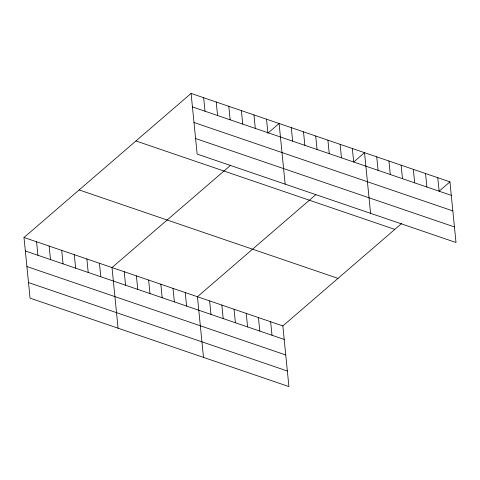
<?xml version="1.0" encoding="UTF-8"?>
<svg xmlns="http://www.w3.org/2000/svg" width="480" height="480" viewBox="0 0 480 480"><rect width="100%" height="100%" fill="white"/><g stroke="black" fill="none" stroke-linecap="round" stroke-linejoin="round"><path stroke-width="0.72" d="M401.832 223.338L282.858 325.92L288.912 386.574L30.054 298.14L24 237.486L191.088 93.426L449.946 181.86L456 242.514L197.142 154.08L191.088 93.426M230.448 165.438L112.014 267.552L118.068 328.206M267.744 133.278L279.096 123.492L285.156 184.152M315.87 194.622L197.436 296.736L203.49 357.39M449.946 181.86L439.134 191.184L437.742 177.69M192.432 106.926L451.296 195.36M193.986 122.484L452.844 210.924M195.588 138.522L454.446 226.956M135.948 140.964L394.806 229.398M79.14 189.942L337.998 278.382M24 237.486L282.858 325.92M25.35 250.986L284.208 339.42M26.898 266.544L285.762 354.978M28.5 282.576L287.358 371.016M425.538 173.52L426.888 187.02M413.334 169.35L414.684 182.85M401.13 165.186L402.48 178.686M388.926 161.016L390.276 174.516M376.728 156.846L378.072 170.346M370.578 213.336L364.524 152.676L353.712 162L352.32 148.506M340.116 144.336L341.466 157.836M327.912 140.172L329.262 153.672M315.708 136.002L317.058 149.502M303.504 131.832L304.854 145.332M291.3 127.662L292.65 141.162M266.526 119.196L267.876 132.696M253.95 114.9L255.3 128.4M270.654 321.75L272.004 335.25M241.38 110.604L242.73 124.104M258.45 317.58L259.8 331.08M228.804 106.314L230.154 119.814M246.246 313.41L247.596 326.91M216.234 102.018L217.578 115.518M234.048 309.24L235.392 322.74M203.658 97.722L205.008 111.222M221.844 305.07L223.188 318.576M209.64 300.906L210.984 314.406M185.232 292.566L186.582 306.066M173.028 288.396L174.378 301.896M160.824 284.226L162.174 297.726M148.62 280.056L149.97 293.556M136.416 275.892L137.766 289.392M124.218 271.722L125.562 285.222M99.438 263.256L100.788 276.756M86.868 258.96L88.212 272.46M74.292 254.664L75.642 268.164M61.722 250.368L63.066 263.868M49.146 246.072L50.496 259.572M36.576 241.776L37.92 255.276"/></g></svg>
